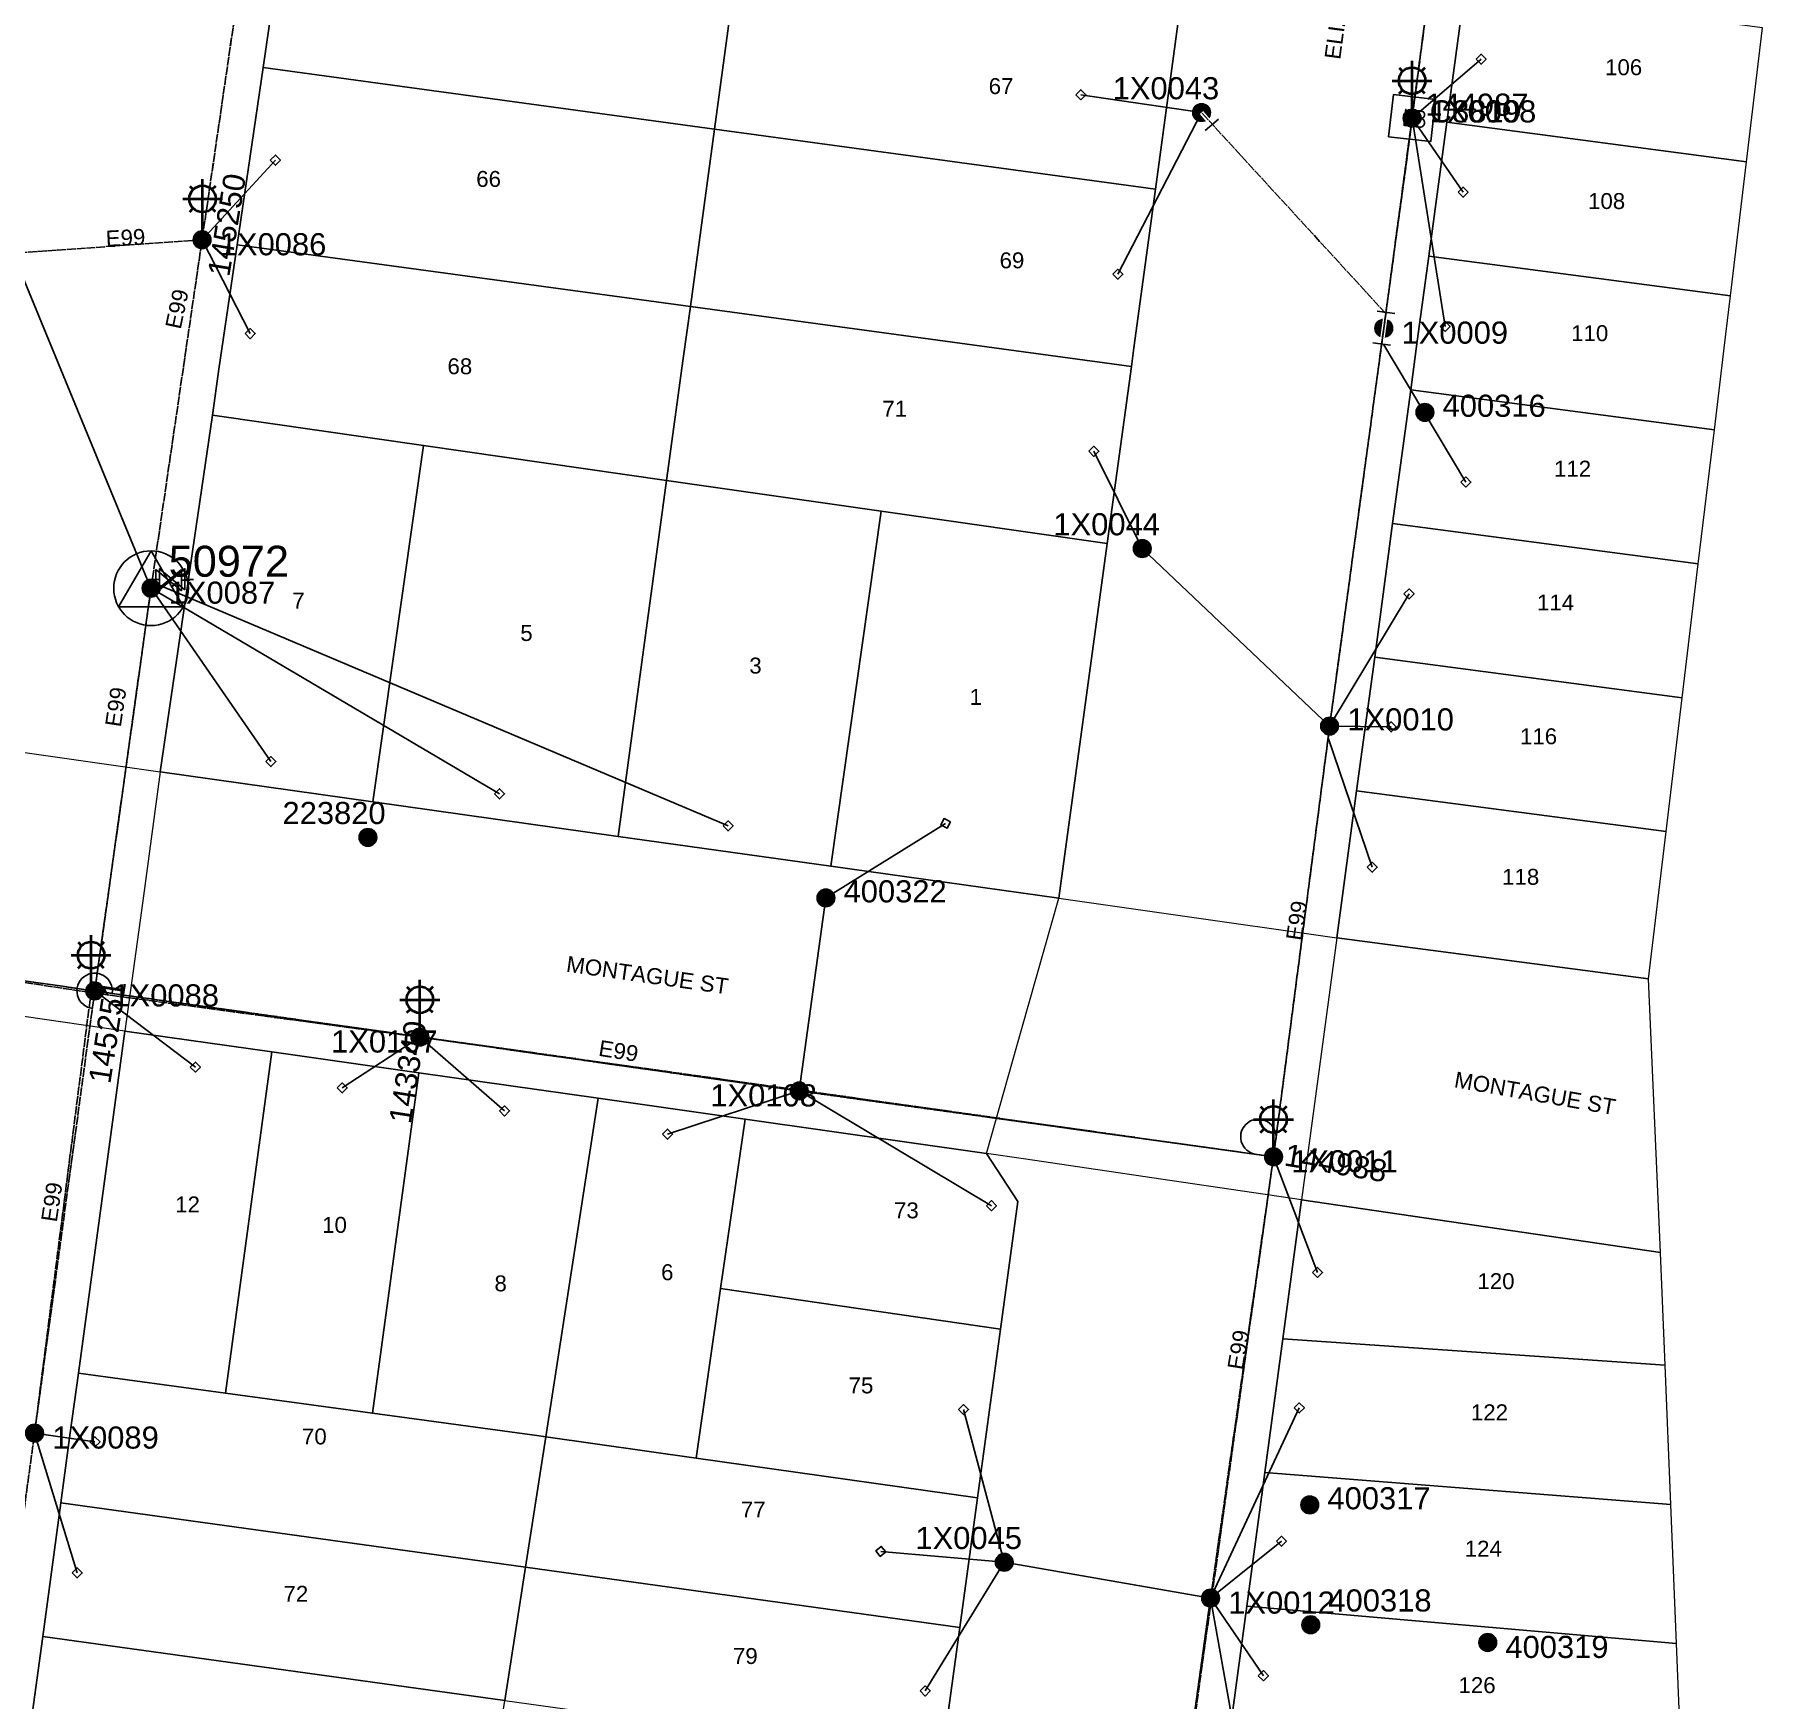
# Model space of a CAD drawing. Header units: metres. Extents: x 285484 to 287894, y 6116737 to 6119204.
# Drawn here: x 287683.9 to 287879.2, y 6117571.5 to 6117759.6 of the extents above; entities that cross this region are included whole.
import ezdxf
from ezdxf.enums import TextEntityAlignment as Align

# ---------------------------------------------------------------- set-up
doc = ezdxf.new("R2010")
doc.units = ezdxf.units.M
doc.linetypes.add('Cable Exist OH', pattern=[1, 1, 0])
doc.layers.get('0').update_dxf_attribs({"color": 6})
doc.layers.add('Cadastre Land Parcels_SP_EXT', color=7, linetype='Continuous', lineweight=5)
doc.layers.add('Cadastre Roads_SP_EXT', color=7, linetype='Continuous', lineweight=5)
for name, color, linetype in [('Equip_LV_EXT', 7, 'Continuous'), ('Equip_SP_HV_EXT', 7, 'Continuous'), ('Equip_SP_SL_EXT', 7, 'Continuous'), ('Mains_HV_EXT', 7, 'Continuous'), ('Mains_LV_EXT', 7, 'Continuous'), ('Mains_SL_EXT', 7, 'Continuous'), ('Services_SP_EXT', 7, 'Continuous'), ('Sub_SP_TR_HV_LV_EXT', 7, 'Continuous'), ('SupportsOH_SP_TR_HV_LV_SL_EXT', 7, 'Continuous')]:
    doc.layers.add(name, color=color, linetype=linetype)
doc.styles.add('iecARIAL', font='arial.ttf', dxfattribs={"height": 2})
doc.styles.add('POLE_LABEL', font='arial.ttf')
doc.styles.get("Standard").update_dxf_attribs({"font": 'arial.ttf'})

# ---------------------------------------------------------------- blocks, each defined once
blk = doc.blocks.new('SUB_POLE_EXT')
blk.add_wipeout([(0, 4.22), (0.42, 4.2), (0.83, 4.14), (1.21, 4.05), (1.62, 3.9), (1.99, 3.72), (2.35, 3.51), (2.68, 3.26), (2.99, 2.99), (3.28, 2.66), (3.52, 2.34), (3.76, 1.92), (3.9, 1.62), (4.04, 1.23), (4.18, 0.63), (4.22, 0), (4.18, -0.61), (4.06, -1.15), (3.9, -1.62), (3.58, -2.24), (3.22, -2.73), (2.97, -3.01), (2.68, -3.26), (2.36, -3.5), (2, -3.72), (1.64, -3.89), (1.25, -4.03), (0.82, -4.14), (0.42, -4.2), (0, -4.22), (-0.41, -4.2), (-0.8, -4.15), (-1.21, -4.05), (-1.62, -3.9), (-1.99, -3.73), (-2.35, -3.51), (-2.68, -3.26), (-2.96, -3.02), (-3.23, -2.72), (-3.51, -2.35), (-3.71, -2.01), (-3.91, -1.6), (-4.05, -1.21), (-4.16, -0.76), (-4.22, -0.14), (-4.21, 0.39), (-4.14, 0.83), (-4.03, 1.27), (-3.9, 1.63), (-3.71, 2.02), (-3.5, 2.37), (-3.28, 2.67), (-2.99, 2.99), (-2.68, 3.27), (-2.33, 3.52), (-1.98, 3.73), (-1.63, 3.9), (-1.2, 4.05), (-0.78, 4.15), (-0.4, 4.21)])
blk.add_line((2.16, 0.48), (2.16, 0.48, 0))
blk.add_lwpolyline([(-4.22, 0, 1), (4.22, 0, 1)], format="xyb", close=True)
blk.add_lwpolyline([(2.14, 0.52), (0, 4.22), (-3.66, -2.11), (3.66, -2.11)], close=True)
for tag, height, flags, p in [('ASSET_NUM', 3.5, 8, (2, 2)), ('STREET_CODE', 0.2, 9, (1.5, 0)), ('CONSTRUCTED_VOLTAGE', 0.2, 9, (1.5, -0.2)), ('OPERATING_VOLTAGE', 0.2, 9, (1.5, -0.6)), ('OPERATED_BY', 0.2, 9, (1.5, -0.8)), ('ORIENTATION', 0.2, 9, (1.5, -1.2)), ('OWNED_BY', 0.2, 9, (1.5, -1.4)), ('SECONDARY_VOLTAGE', 0.2, 9, (1.5, -1.6)), ('STATE', 0.2, 9, (1.5, -1.8)), ('SUBSTATION_TYPE', 0.2, 9, (1.5, -2)), ('NO_PHASES', 0.2, 9, (1.5, -0.4)), ('MAINTAINED_BY', 0.2, 9, (1.5, -1)), ('STREETNAME', 0.2, 9, (1.5, -2.8)), ('SUBURB', 0.2, 9, (1.5, -3)), ('Z', 0.2, 1, (1.5, -3.4)), ('USAGE', 0.2, 9, (1.5, -2.2)), ('LEGEND', 0.2, 9, (1.5, -2.4)), ('LOCATION', 0.2, 9, (1.5, -2.6)), ('NOTES', 0.2, 9, (1.5, -3.2))]:
    blk.add_attdef(tag, text='', height=height, dxfattribs=dict(flags=flags)).set_placement(p, align=Align.MIDDLE_LEFT)
blk = doc.blocks.new('LV_OH_LINKS_DISTFUSE_EXT')
for p, q in [((0, 0), (0.96, 0)), ((3.84, 0), (4.8, 0))]:
    blk.add_line(p, q)
blk.add_lwpolyline([(3.84, -1.2), (3.84, 1.2), (0.96, -1.2), (0.96, 1.2)], close=True)
at = {"flags": 9}
for tag, p in [('ACTUAL_STATUS', (0, 0)), ('CONSTRUCTED_VOLTAGE', (0, -0.2)), ('OPERATING_VOLTAGE', (0, -0.6)), ('ORIENTATION', (0, -0.8)), ('OWNED_BY', (0, -1)), ('STATE', (0, -1.2)), ('SWITCH_TYPE', (0, -1.4)), ('NO_PHASES', (0, -0.4)), ('USAGE', (0, -1.6)), ('NOTES', (0, -1.8))]:
    blk.add_attdef(tag, text='', height=0.2, dxfattribs=at).set_placement(p, align=Align.MIDDLE_LEFT)
at = {"flags": 1}
blk.add_attdef('Z', (0, 0), '', height=0.2, dxfattribs=at)
blk = doc.blocks.new('SL_LANTERN_EXT')
at = {"lineweight": 40}
for p, q in [((0, 1.97), (0, 6.47)), ((-2.25, 4.22), (2.25, 4.22)), ((-1.46, 5.68), (-1.06, 5.28)), ((1.46, 5.68), (1.06, 5.28)), ((-1.46, 2.76), (-1.06, 3.16)), ((0, 0), (0, 2.72)), ((1.46, 2.76), (1.06, 3.16))]:
    blk.add_line(p, q, dxfattribs=at)
blk.add_circle((0, 4.22), 1.5, dxfattribs=at)
at = {"style": 'iecARIAL', "flags": 8}
blk.add_attdef('ASSET_NUM', (1.5, 1.5), '', height=2.5, dxfattribs=at)
for tag, p, height, flags in [('OPERATING_VOLTAGE', (0.98, -1.65), 0.2, 9), ('ORIENTATION', (0.98, -1.85), 0.2, 9), ('OWNED_BY', (0.98, -2.05), 0.2, 9), ('CONSTRUCTED_VOLTAGE', (0.98, -0.65), 0.2, 9), ('CONTROL_TYPE', (0.98, -0.85), 0.2, 9), ('LANTERN_PURPOSE', (0.98, -1.05), 0.2, 9), ('LANTERN_TYPE', (0.98, -1.25), 0.2, 9), ('NO_PHASES', (0.98, -1.45), 0.2, 9), ('LNUMBER', (2.18, -3.25), 2.5, 8), ('STATE', (0.98, -2.25), 0.2, 9), ('USAGE', (0.98, -2.45), 0.2, 9), ('CEXIST', (0.98, -2.65), 0.2, 9), ('CNEW', (0.98, -2.85), 0.2, 9), ('CNUMBER', (0.98, -3.05), 0.2, 9), ('CREMOVE', (0.98, -3.25), 0.2, 9), ('CREPLACE', (0.98, -3.45), 0.2, 9), ('LKINGHEIGHT', (0.98, -3.65), 0.2, 9), ('LBRACKET', (0.98, -3.85), 0.2, 9), ('LBRACKETVOCAB', (0.98, -4.05), 0.2, 9), ('LCATEGORY', (0.98, -4.25), 0.2, 9), ('LCHARGE1', (0.98, -4.45), 0.2, 9), ('LCHARGE1PERCENT', (0.98, -4.65), 0.2, 9), ('LCHARGE2', (0.98, -4.85), 0.2, 9), ('LCHARGE2PERCENT', (0.98, -5.05), 0.2, 9), ('LCHARGE3', (0.98, -5.25), 0.2, 9), ('LCHARGE3PERCENT', (0.98, -5.45), 0.2, 9), ('LEXIST', (0.98, -5.65), 0.2, 9), ('LLAMP', (0.98, -5.85), 0.2, 9), ('LLAMPVOCAB', (0.98, -6.05), 0.2, 9), ('LMAST', (0.98, -6.25), 0.2, 9), ('LMASTVOCAB', (0.98, -6.45), 0.2, 9), ('LNEW', (0.98, -6.65), 0.2, 9), ('LANTNUMBER', (0.98, -6.85), 0.2, 9), ('LOUTREACH', (0.98, -7.25), 0.2, 9), ('LOUTREACHVOCAB', (0.98, -7.45), 0.2, 9), ('LRATECODE', (0.98, -7.65), 0.2, 9), ('LREMOVE', (0.98, -7.85), 0.2, 9), ('STREETNAME', (0.98, -9.25), 0.2, 9), ('SUBURB', (0.98, -9.45), 0.2, 1), ('LREPLACE', (0.98, -8.05), 0.2, 9), ('LTYPE', (0.98, -8.25), 0.2, 9), ('LTYPEVOCAB', (0.98, -8.45), 0.2, 9), ('LEGEND', (0.98, -8.65), 0.2, 9), ('LOCATION', (0.98, -8.85), 0.2, 9), ('NOTES', (0.98, -9.05), 0.2, 9)]:
    blk.add_attdef(tag, p, '', height=height, dxfattribs=dict(flags=flags))
blk = doc.blocks.new('CCP_EXT')
at = {"flags": 9}
for tag, p in [('STATE', (0, -1.8)), ('NOTES', (0, -2))]:
    blk.add_attdef(tag, text='', height=0.2, dxfattribs=at).set_placement(p, align=Align.MIDDLE_LEFT)
blk.add_wipeout([(0, 0.57), (0.57, 0), (0, -0.57), (-0.57, 0)])
blk.add_lwpolyline([(-0.57, 0), (0, 0.57), (0.57, 0), (0, -0.57), (-0.57, 0)])
at = {"flags": 1}
blk.add_attdef('Z', (0, 0), '', height=0.2, dxfattribs=at)
at = {"flags": 9}
for tag, p in [('CCP_TYPE', (0, 0)), ('CONSTRUCTED_VOLTAGE', (0, -0.2)), ('OPERATING_VOLTAGE', (0, -0.6)), ('ORIENTATION', (0, -0.8)), ('OWNED_BY', (0, -1)), ('NO_PHASES', (0, -0.4)), ('USAGE', (0, -1.2)), ('LEGEND', (0, -1.4)), ('LIFE_SUPPORT', (0, -1.6))]:
    blk.add_attdef(tag, text='', height=0.2, dxfattribs=at).set_placement(p, align=Align.MIDDLE_LEFT)
blk = doc.blocks.new('POLE_EXT')
blk.add_hatch(color=256).paths.add_polyline_path([(-1, 0, 1), (1, 0, 1)])
blk.add_lwpolyline([(-1, 0, 1), (1, 0, 1)], format="xyb", close=True)
for tag, height, flags, p in [('pNumber', 2.5, 8, (-17.84, 2.07)), ('OWNED_BY', 0.2, 9, (1.35, -0.4)), ('SPECIAL_USE', 0.2, 9, (1.35, -0.8)), ('STATE', 0.2, 9, (1.35, -1)), ('cLV', 0.2, 9, (1.35, -1.4)), ('hDepth', 0.2, 9, (1.35, -1.6)), ('hDia', 0.2, 9, (1.35, -1.8)), ('cHV', 0.2, 9, (1.35, -2)), ('PARENT', 0.2, 9, (1.35, -0.6)), ('USAGE', 0.2, 9, (1.35, -1.2)), ('cLinedev', 0.2, 9, (1.35, -3.4)), ('pExisting', 0.2, 9, (1.35, -3.8)), ('LBRACKET', 0.2, 9, (1.35, -2.2)), ('LExisting', 0.2, 9, (1.35, -2.4)), ('LANTNUMBER', 0.2, 9, (1.35, -2.6)), ('LOther', 0.2, 9, (1.35, -2.8)), ('LRemove', 0.2, 9, (1.35, -3)), ('LEGEND', 0.2, 9, (1.35, -3.2)), ('LOCATION', 0.2, 9, (1.35, -3.6)), ('PFNUMBER', 0.2, 9, (1.35, -4)), ('pFooting', 0.2, 9, (1.35, -4.4)), ('pNew', 0.2, 9, (1.35, -4.6)), ('pRelocate', 0.2, 9, (1.35, -5)), ('pRemove', 0.2, 9, (1.35, -5.2)), ('pReplace', 0.2, 9, (1.35, -5.4)), ('pStay', 0.2, 9, (1.35, -5.6)), ('pType', 0.2, 9, (1.35, -5.8)), ('NEWPFNUMBER', 0.2, 9, (1.35, -4.2)), ('cspan', 0.2, 9, (1.35, -6)), ('STREETNAME', 0.2, 9, (1.35, -6.2)), ('SUBURB', 0.2, 9, (1.35, -6.4)), ('OPERATED_BY', 0.2, 9, (1.36, -7.01)), ('NOTES', 0.2, 9, (1.35, -6.6)), ('MAINTAINED_BY', 0.2, 9, (1.36, -6.81))]:
    blk.add_attdef(tag, text='', height=height, dxfattribs=dict(flags=flags)).set_placement(p, align=Align.MIDDLE_LEFT)
at = {"style": 'POLE_LABEL'}
for tag, height, flags, p in [('ASSET_NUM', 2.5, 8, (2, 2)), ('STRUCTURE_PLANT_NUMBER', 0.2, 9, (1.35, 0.03)), ('STREET_CODE', 0.2, 9, (1.35, -0.2))]:
    blk.add_attdef(tag, text='', height=height, dxfattribs=dict(at, flags=flags)).set_placement(p, align=Align.MIDDLE_LEFT)
at = {"flags": 1}
blk.add_attdef('Z', (1.35, -7.33), '', height=0.2, dxfattribs=at)
blk = doc.blocks.new('HV_LOAD_BREAK_EXT')
blk.add_lwpolyline([(-2.4, -2.4), (2.4, -2.4), (2.4, 2.4), (-2.4, 2.4)], close=True)
at = {"insert": (-1.1, 0.99), "char_height": 2, "width": 2.9628, "attachment_point": 1}
blk.add_mtext('{\\Fisocp|c0;LB}', dxfattribs=at)
for tag, height, flags, p in [('ASSET_NUM', 2.5, 8, (2, 2)), ('STREET_CODE', 0.2, 9, (1.5, 0)), ('ACTUAL_STATUS', 0.2, 9, (1.5, -0.2)), ('CONSTRUCTED_VOLTAGE', 0.2, 9, (1.5, -0.4)), ('OPERATING_VOLTAGE', 0.2, 9, (1.5, -0.8)), ('ORIENTATION', 0.2, 9, (1.5, -1)), ('OWNED_BY', 0.2, 9, (1.5, -1.2)), ('OPERATED_BY', 0.2, 9, (1.5, -1.4)), ('STATE', 0.2, 9, (1.5, -1.8)), ('SWITCH_TYPE', 0.2, 9, (1.5, -2)), ('NO_PHASES', 0.2, 9, (1.5, -0.6)), ('MAINTAINED_BY', 0.2, 9, (1.5, -1.6)), ('STREETNAME', 0.2, 9, (1.5, -2.8)), ('SUBURB', 0.2, 9, (1.5, -3)), ('Z', 0.2, 1, (1.5, -3.6)), ('USAGE', 0.2, 9, (1.5, -2.2)), ('LEGEND', 0.2, 9, (1.5, -2.4)), ('LOCATION', 0.2, 9, (1.5, -2.6)), ('NOTES', 0.2, 9, (1.5, -3.2)), ('LABEL_ALIGNMENT', 0.2, 9, (1.5, -3.4))]:
    blk.add_attdef(tag, text='', height=height, dxfattribs=dict(flags=flags)).set_placement(p, align=Align.MIDDLE_LEFT)
blk = doc.blocks.new('End Shackle_EXT')
at = {"flags": 9}
for tag, p in [('USAGE', (0, -1.4)), ('NOTES', (0, -1.6))]:
    blk.add_attdef(tag, text='', height=0.2, dxfattribs=at).set_placement(p, align=Align.MIDDLE_LEFT)
blk.add_wipeout([(0, 0.25), (1.81, 0.25), (1.82, -0.25), (0, -0.25)])
blk.add_line((1.81, -1), (1.81, 1))
at = {"flags": 1}
blk.add_attdef('Z', (0, 0), '', height=0.2, dxfattribs=at)
at = {"flags": 9}
for tag, p in [('CONNECTOR_TYPE', (0, 0)), ('CONSTRUCTED_VOLTAGE', (0, -0.2)), ('OPERATING_VOLTAGE', (0, -0.6)), ('ORIENTATION', (0, -0.8)), ('OWNED_BY', (0, -1)), ('STATE', (0, -1.2)), ('NO_PHASES', (0, -0.4))]:
    blk.add_attdef(tag, text='', height=0.2, dxfattribs=at).set_placement(p, align=Align.MIDDLE_LEFT)

msp = doc.modelspace()

# ---------------------------------------------------------------- linework, layer by layer
at = {"layer": 'Cadastre Land Parcels_SP_EXT', "linetype": 'Continuous'}
for points in [[(287763.51, 6117768.98), (287712.69, 6117775.89), (287709.77, 6117755.88), (287760.78, 6117748.94), (287763.51, 6117768.98)], [(287813.34, 6117762.2), (287763.51, 6117768.98), (287760.78, 6117748.94), (287810.61, 6117742.16), (287810.61, 6117742.16), (287813.34, 6117762.2)], [(287879.21, 6117760.37), (287845.56, 6117764.8), (287843.53, 6117749.7), (287877.39, 6117745.23), (287879.21, 6117760.37)], [(287760.78, 6117748.94), (287709.77, 6117755.88), (287706.85, 6117735.87), (287758.06, 6117728.9), (287760.78, 6117748.94)], [(287877.39, 6117745.23), (287843.53, 6117749.7), (287841.49, 6117734.59), (287875.58, 6117730.09), (287877.39, 6117745.23)], [(287810.61, 6117742.16), (287810.61, 6117742.16), (287760.78, 6117748.94), (287758.06, 6117728.9), (287794.88, 6117723.89), (287807.89, 6117722.12), (287808.17, 6117724.21), (287810.61, 6117742.16)], [(287758.06, 6117728.9), (287706.85, 6117735.87), (287704.79, 6117721.79), (287704.04, 6117716.61), (287727.89, 6117713.18), (287755.38, 6117709.23), (287757.26, 6117723.02), (287758.06, 6117728.9)], [(287875.58, 6117730.09), (287841.49, 6117734.59), (287840.19, 6117724.95), (287839.46, 6117719.48), (287873.77, 6117714.96), (287875.07, 6117725.77), (287875.58, 6117730.09)], [(287794.88, 6117723.89), (287758.06, 6117728.9), (287757.26, 6117723.02), (287755.38, 6117709.23), (287779.63, 6117705.75), (287805.16, 6117702.09), (287807.89, 6117722.12), (287794.88, 6117723.89)], [(287873.77, 6117714.96), (287839.46, 6117719.48), (287837.42, 6117704.38), (287871.96, 6117699.82), (287873.77, 6117714.96)], [(287755.38, 6117709.23), (287727.89, 6117713.18), (287722.19, 6117672.92), (287749.91, 6117669.01), (287755.38, 6117709.23)], [(287773.95, 6117665.63), (287779.63, 6117705.75), (287755.38, 6117709.23), (287749.91, 6117669.01), (287773.95, 6117665.63)], [(287805.16, 6117702.09), (287779.63, 6117705.75), (287773.95, 6117665.63), (287799.71, 6117662.01), (287805.16, 6117702.09)], [(287871.96, 6117699.82), (287837.42, 6117704.38), (287835.39, 6117689.27), (287870.15, 6117684.68), (287871.96, 6117699.82)], [(287870.15, 6117684.68), (287835.39, 6117689.27), (287833.35, 6117674.17), (287868.34, 6117669.55), (287870.15, 6117684.68)], [(287868.34, 6117669.55), (287833.35, 6117674.17), (287831.11, 6117657.55), (287866.34, 6117652.9), (287868.34, 6117669.55)], [(287710.77, 6117644.65), (287694.17, 6117647.01), (287688.91, 6117608.34), (287705.52, 6117606.08), (287710.77, 6117644.65)], [(287727.37, 6117642.29), (287710.77, 6117644.65), (287705.52, 6117606.08), (287722.14, 6117603.82), (287727.37, 6117642.29)], [(287747.64, 6117639.42), (287727.37, 6117642.29), (287722.14, 6117603.82), (287740.72, 6117601.3), (287741.71, 6117601.16), (287747.64, 6117639.42)], [(287764.25, 6117637.06), (287747.64, 6117639.42), (287741.71, 6117601.16), (287758.7, 6117598.76), (287761.47, 6117617.92), (287764.25, 6117637.06)], [(287791.52, 6117633.19), (287764.25, 6117637.06), (287761.47, 6117617.92), (287793.09, 6117613.34), (287795.05, 6117627.75), (287791.52, 6117633.19)], [(287867.68, 6117621.99), (287827.12, 6117627.95), (287825.01, 6117612.25), (287868.2, 6117609.24), (287867.68, 6117621.99)], [(287793.09, 6117613.34), (287761.47, 6117617.92), (287758.7, 6117598.76), (287790.49, 6117594.26), (287793.09, 6117613.34)], [(287868.2, 6117609.24), (287825.01, 6117612.25), (287822.97, 6117597.14), (287868.84, 6117593.51), (287868.2, 6117609.24)], [(287741.71, 6117601.16), (287740.72, 6117601.3), (287722.14, 6117603.82), (287705.52, 6117606.08), (287688.91, 6117608.34), (287687.99, 6117601.6), (287686.92, 6117593.7), (287739.43, 6117586.43), (287741.71, 6117601.16)], [(287790.49, 6117594.26), (287758.7, 6117598.76), (287741.71, 6117601.16), (287739.43, 6117586.43), (287788.5, 6117579.63), (287790.49, 6117594.26)], [(287868.84, 6117593.51), (287822.97, 6117597.14), (287820.94, 6117582.03), (287869.48, 6117577.79), (287868.84, 6117593.51)], [(287739.43, 6117586.43), (287686.92, 6117593.7), (287684.87, 6117578.6), (287737.1, 6117571.36), (287739.43, 6117586.43)], [(287788.5, 6117579.63), (287739.43, 6117586.43), (287737.1, 6117571.36), (287786.44, 6117564.52), (287788.5, 6117579.63)], [(287869.48, 6117577.79), (287820.94, 6117582.03), (287818.9, 6117566.92), (287870.13, 6117562.06), (287869.48, 6117577.79)], [(287737.1, 6117571.36), (287684.87, 6117578.6), (287682.81, 6117563.5), (287734.76, 6117556.3), (287737.1, 6117571.36)]]:
    msp.add_lwpolyline(points, close=True, dxfattribs=at)
at = {"layer": 'Cadastre Roads_SP_EXT', "linetype": 'Continuous'}
msp.add_lwpolyline([(287866.34, 6117652.9), (287831.11, 6117657.55), (287829.16, 6117643.02), (287827.12, 6117627.95), (287867.68, 6117621.99), (287866.34, 6117652.9)], close=True, dxfattribs=at)
at = {"layer": 'Mains_HV_EXT', "linetype": 'Cable Exist OH'}
msp.add_lwpolyline([(287605.41, 6117646.47), (287608.23, 6117663.51), (287690.75, 6117651.54)], dxfattribs=at)
at = {"layer": 'Mains_LV_EXT', "linetype": 'Cable Exist OH'}
for points in [[(287842.63, 6117773.03), (287839.61, 6117750.18)], [(287702.88, 6117736.42), (287679.63, 6117734.77)], [(287823.96, 6117632.8), (287830.3, 6117681.48)], [(287647.95, 6117657.75), (287690.75, 6117651.54)], [(287727.49, 6117646.33), (287690.75, 6117651.54)], [(287770.36, 6117640.24), (287727.49, 6117646.33)], [(287823.96, 6117632.8), (287770.36, 6117640.24)], [(287809.17, 6117527.52), (287816.84, 6117582.93)]]:
    msp.add_lwpolyline(points, dxfattribs=at)
at = {"layer": 'Mains_LV_EXT', "linetype": 'Continuous'}
for points in [[(287692.73, 6117651.28, 2.427618), (287690.49, 6117649.56)], [(287824.22, 6117634.78, 2.429164), (287821.98, 6117633.08)]]:
    msp.add_lwpolyline(points, format="xyb", dxfattribs=at)
at = {"layer": 'Mains_SL_EXT', "linetype": 'Cable Exist OH'}
for points in [[(287690.33, 6117651.36), (287647.95, 6117657.75), (287608.23, 6117663.51)], [(287690.33, 6117651.36), (287727.49, 6117646.33)]]:
    msp.add_lwpolyline(points, dxfattribs=at)
at = {"layer": 'Services_SP_EXT'}
for points in [[(287770.36, 6117640.24), (287773.37, 6117662.05)], [(287816.84, 6117582.93), (287793.53, 6117586.98)], [(287820.98, 6117559.75), (287816.84, 6117582.93)]]:
    msp.add_lwpolyline(points, dxfattribs=at)

# ---------------------------------------------------------------- block references
at = {"layer": 'Equip_SP_HV_EXT'}
ref = msp.add_blockref('HV_LOAD_BREAK_EXT', (287839.61, 6117750.18), dxfattribs=dict(at, rotation=353.5245095291986))
ref.add_attrib('ASSET_NUM', 'C8819', dxfattribs={"layer": '0', "height": 2.5}).set_placement((287841.61, 6117750.93), align=Align.MIDDLE_LEFT)
at = {"layer": 'Equip_SP_SL_EXT'}
ref = msp.add_blockref('SL_LANTERN_EXT', (287839.61, 6117750.18), dxfattribs=at)
ref.add_attrib('ASSET_NUM', '144987', dxfattribs={"layer": '0', "height": 2.5, "rotation": 0.067, "style": 'iecARIAL'}).set_placement((287841.12, 6117751.68), align=Align.MIDDLE_LEFT)
ref = msp.add_blockref('SL_LANTERN_EXT', (287702.94, 6117736.82), dxfattribs=at)
ref.add_attrib('ASSET_NUM', '145250', dxfattribs={"layer": '0', "height": 2.5, "rotation": 80.5782, "style": 'iecARIAL'}).set_placement((287704.44, 6117738.32), align=Align.TOP_CENTER)
ref = msp.add_blockref('SL_LANTERN_EXT', (287690.33, 6117651.36), dxfattribs=at)
ref.add_attrib('ASSET_NUM', '145251', dxfattribs={"layer": '0', "height": 2.5, "rotation": 81.1357, "style": 'iecARIAL'}).set_placement((287691.83, 6117652.86), align=Align.TOP_RIGHT)
ref = msp.add_blockref('SL_LANTERN_EXT', (287727.49, 6117646.33), dxfattribs=at)
ref.add_attrib('ASSET_NUM', '143340', dxfattribs={"layer": '0', "height": 2.5, "rotation": 81.1365, "style": 'iecARIAL'}).set_placement((287728.99, 6117647.83), align=Align.BOTTOM_RIGHT)
ref = msp.add_blockref('SL_LANTERN_EXT', (287823.96, 6117632.8), dxfattribs=at)
ref.add_attrib('ASSET_NUM', '144988', dxfattribs={"layer": '0', "height": 2.5, "rotation": 350.4854, "style": 'iecARIAL'}).set_placement((287825.46, 6117634.3), align=Align.TOP_LEFT)
at = {"layer": 'Sub_SP_TR_HV_LV_EXT'}
ref = msp.add_blockref('SUB_POLE_EXT', (287697.11, 6117697.05), dxfattribs=at)
ref.add_attrib('ASSET_NUM', '50972', dxfattribs={"layer": '0', "height": 3.5}).set_placement((287699.11, 6117697.3), align=Align.BOTTOM_LEFT)
at = {"layer": 'SupportsOH_SP_TR_HV_LV_SL_EXT'}
ref = msp.add_blockref('POLE_EXT', (287815.82, 6117750.8), dxfattribs=at)
ref.add_attrib('ASSET_NUM', '1X0043', dxfattribs={"layer": '0', "height": 2.5, "style": 'POLE_LABEL'}).set_placement((287817.82, 6117751.55), align=Align.BOTTOM_RIGHT)
ref = msp.add_blockref('POLE_EXT', (287839.61, 6117750.18), dxfattribs=at)
ref.add_attrib('ASSET_NUM', '1X0008', dxfattribs={"layer": '0', "height": 2.5, "style": 'POLE_LABEL'}).set_placement((287841.61, 6117750.93), align=Align.MIDDLE_LEFT)
ref = msp.add_blockref('POLE_EXT', (287702.88, 6117736.42), dxfattribs=at)
ref.add_attrib('ASSET_NUM', '1X0086', dxfattribs={"layer": '0', "height": 2.5, "style": 'POLE_LABEL'}).set_placement((287704.88, 6117737.17), align=Align.TOP_LEFT)
ref = msp.add_blockref('POLE_EXT', (287841.06, 6117716.92), dxfattribs=at)
ref.add_attrib('ASSET_NUM', '400316', dxfattribs={"layer": '0', "height": 2.5, "style": 'POLE_LABEL'}).set_placement((287843.06, 6117717.67), align=Align.MIDDLE_LEFT)
ref = msp.add_blockref('POLE_EXT', (287809.12, 6117701.53), dxfattribs=at)
ref.add_attrib('ASSET_NUM', '1X0044', dxfattribs={"layer": '0', "height": 2.5, "style": 'POLE_LABEL'}).set_placement((287811.12, 6117702.28), align=Align.BOTTOM_RIGHT)
ref = msp.add_blockref('POLE_EXT', (287721.62, 6117668.9), dxfattribs=at)
ref.add_attrib('ASSET_NUM', '223820', dxfattribs={"layer": '0', "height": 2.5, "style": 'POLE_LABEL'}).set_placement((287723.62, 6117669.65), align=Align.BOTTOM_RIGHT)
ref = msp.add_blockref('POLE_EXT', (287773.37, 6117662.05), dxfattribs=at)
ref.add_attrib('ASSET_NUM', '400322', dxfattribs={"layer": '0', "height": 2.5, "style": 'POLE_LABEL'}).set_placement((287775.37, 6117662.8), align=Align.MIDDLE_LEFT)
ref = msp.add_blockref('POLE_EXT', (287690.75, 6117651.54), dxfattribs=at)
ref.add_attrib('ASSET_NUM', '1X0088', dxfattribs={"layer": '0', "height": 2.5, "style": 'POLE_LABEL'}).set_placement((287692.75, 6117652.29), align=Align.TOP_LEFT)
ref = msp.add_blockref('POLE_EXT', (287727.49, 6117646.33), dxfattribs=at)
ref.add_attrib('ASSET_NUM', '1X0107', dxfattribs={"layer": '0', "height": 2.5, "style": 'POLE_LABEL'}).set_placement((287729.5, 6117647.08), align=Align.TOP_RIGHT)
ref = msp.add_blockref('POLE_EXT', (287770.36, 6117640.24), dxfattribs=at)
ref.add_attrib('ASSET_NUM', '1X0108', dxfattribs={"layer": '0', "height": 2.5, "style": 'POLE_LABEL'}).set_placement((287772.36, 6117640.99), align=Align.TOP_RIGHT)
ref = msp.add_blockref('POLE_EXT', (287823.96, 6117632.8), dxfattribs=at)
ref.add_attrib('ASSET_NUM', '1X0011', dxfattribs={"layer": '0', "height": 2.5, "style": 'POLE_LABEL'}).set_placement((287825.97, 6117633.55), align=Align.TOP_LEFT)
ref = msp.add_blockref('POLE_EXT', (287828.05, 6117593.47), dxfattribs=at)
ref.add_attrib('ASSET_NUM', '400317', dxfattribs={"layer": '0', "height": 2.5, "style": 'POLE_LABEL'}).set_placement((287830.05, 6117594.22), align=Align.MIDDLE_LEFT)
ref = msp.add_blockref('POLE_EXT', (287793.53, 6117586.98), dxfattribs=at)
ref.add_attrib('ASSET_NUM', '1X0045', dxfattribs={"layer": '0', "height": 2.5, "style": 'POLE_LABEL'}).set_placement((287795.53, 6117587.73), align=Align.BOTTOM_RIGHT)
ref = msp.add_blockref('POLE_EXT', (287816.84, 6117582.93), dxfattribs=at)
ref.add_attrib('ASSET_NUM', '1X0012', dxfattribs={"layer": '0', "height": 2.5, "style": 'POLE_LABEL'}).set_placement((287818.84, 6117583.68), align=Align.TOP_LEFT)
ref = msp.add_blockref('POLE_EXT', (287828.16, 6117579.92), dxfattribs=at)
ref.add_attrib('ASSET_NUM', '400318', dxfattribs={"layer": '0', "height": 2.5, "style": 'POLE_LABEL'}).set_placement((287830.16, 6117580.67), align=Align.BOTTOM_LEFT)
ref = msp.add_blockref('POLE_EXT', (287848.16, 6117577.92), dxfattribs=at)
ref.add_attrib('ASSET_NUM', '400319', dxfattribs={"layer": '0', "height": 2.5, "style": 'POLE_LABEL'}).set_placement((287850.16, 6117578.67), align=Align.TOP_LEFT)

# ---------------------------------------------------------------- texts
at = {"layer": 'Cadastre Land Parcels_SP_EXT'}
for s, p in [('106', (287861.42, 6117755.02)), ('67', (287791.77, 6117752.89)), ('66', (287733.86, 6117742.4)), ('108', (287859.5, 6117739.9)), ('69', (287793, 6117733.2)), ('110', (287857.59, 6117724.97)), ('68', (287730.61, 6117721.23)), ('71', (287779.75, 6117716.43)), ('112', (287855.65, 6117709.66)), ('114', (287853.73, 6117694.54)), ('5', (287738.84, 6117691.09)), ('3', (287764.72, 6117687.41)), ('1', (287789.61, 6117683.87)), ('116', (287851.81, 6117679.42)), ('118', (287849.79, 6117663.54)), ('12', (287699.84, 6117626.52)), ('73', (287781.07, 6117625.85)), ('10', (287716.45, 6117624.21)), ('6', (287754.75, 6117618.86)), ('8', (287735.92, 6117617.6)), ('120', (287847, 6117617.85)), ('75', (287775.94, 6117606.07)), ('122', (287846.26, 6117603.03)), ('70', (287714.17, 6117600.3)), ('77', (287763.77, 6117592.05)), ('124', (287845.56, 6117587.62)), ('72', (287712.08, 6117582.52)), ('79', (287762.87, 6117575.49)), ('126', (287844.86, 6117572.2))]:
    msp.add_text(s, height=1.8, dxfattribs=at).set_placement(p)
at = {"layer": 'Cadastre Roads_SP_EXT'}
for s, rotation, p in [('ELIZABETH DR', 82.2894, (287831.49, 6117756.72)), ('MONTAGUE ST', 351.9557, (287743.95, 6117653.73)), ('MONTAGUE ST', 350.0826, (287844.28, 6117640.68))]:
    msp.add_text(s, height=1.8, rotation=rotation, dxfattribs=at).set_placement(p)
at = {"layer": 'Mains_LV_EXT'}
for rotation, p in [(2.9249, (287692.04, 6117735.65)), (78.0825, (287700.46, 6117726.23)), (81.5378, (287693.69, 6117681.29)), (81.4717, (287827.13, 6117657.15)), (350.9424, (287747.59, 6117644.23)), (81.5753, (287686.46, 6117625.35)), (80.7525, (287820.51, 6117608.64))]:
    msp.add_text('E99', height=1.8, rotation=rotation, dxfattribs=at).set_placement(p)

# ---------------------------------------------------------------- next in the draw order: linework, layer by layer
at = {"layer": 'Cadastre Land Parcels_SP_EXT', "linetype": 'Continuous'}
msp.add_lwpolyline([(287727.89, 6117713.18), (287704.04, 6117716.61), (287698.15, 6117676.3), (287722.19, 6117672.92), (287727.89, 6117713.18)], close=True, dxfattribs=at)
at = {"layer": 'Mains_HV_EXT', "linetype": 'Cable Exist OH'}
msp.add_lwpolyline([(287697.11, 6117697.05), (287690.75, 6117651.54)], dxfattribs=at)
at = {"layer": 'Mains_LV_EXT', "linetype": 'Cable Exist OH'}
for points in [[(287697.11, 6117697.05), (287702.88, 6117736.42)], [(287690.75, 6117651.54), (287697.11, 6117697.05)]]:
    msp.add_lwpolyline(points, dxfattribs=at)
at = {"layer": 'Services_SP_EXT'}
msp.add_lwpolyline([(287602.54, 6117926.84), (287696.7, 6117697.96)], dxfattribs=at)

# ---------------------------------------------------------------- next in the draw order: block references
at = {"layer": 'Equip_LV_EXT'}
for p in [(287696.7, 6117697.96), (287697.11, 6117698.05)]:
    msp.add_blockref('LV_OH_LINKS_DISTFUSE_EXT', p, dxfattribs=at)
at = {"layer": 'Services_SP_EXT'}
for p in [(287847.41, 6117756.83), (287802.18, 6117752.81), (287711.16, 6117745.42), (287845.38, 6117741.8), (287806.37, 6117732.53), (287708.31, 6117725.82), (287843.34, 6117726.64), (287803.65, 6117712.52), (287845.7, 6117709.05), (287839.27, 6117696.41), (287837.25, 6117681.39), (287736.49, 6117673.82), (287762.32, 6117670.19), (287835.11, 6117665.52), (287702.12, 6117642.94), (287718.72, 6117640.59), (287737.06, 6117637.98), (287755.48, 6117635.36), (287792.08, 6117627.28), (287828.94, 6117619.74), (287788.92, 6117604.24), (287826.87, 6117604.43), (287690.78, 6117600.59), (287824.85, 6117589.36), (287688.76, 6117585.79), (287822.81, 6117574.17), (287784.59, 6117572.44)]:
    msp.add_blockref('CCP_EXT', p, dxfattribs=at)
for p, rotation in [((287786.9, 6117670.47), 196.8090424016692), ((287779.57, 6117588.21), 173.7432619307356)]:
    msp.add_blockref('CCP_EXT', p, dxfattribs=dict(at, rotation=rotation))
at = {"layer": 'SupportsOH_SP_TR_HV_LV_SL_EXT'}
ref = msp.add_blockref('POLE_EXT', (287697.11, 6117697.05), dxfattribs=at)
ref.add_attrib('ASSET_NUM', '1X0087', dxfattribs={"layer": '0', "height": 2.5, "style": 'POLE_LABEL'}).set_placement((287699.11, 6117697.8), align=Align.TOP_LEFT)

# ---------------------------------------------------------------- next in the draw order: texts
at = {"layer": 'Cadastre Land Parcels_SP_EXT'}
msp.add_text('7', height=1.8, dxfattribs=at).set_placement((287713.07, 6117694.75))

# ---------------------------------------------------------------- next in the draw order: linework, layer by layer
at = {"layer": 'Cadastre Roads_SP_EXT', "linetype": 'Continuous'}
for points in [[(287813.34, 6117762.2), (287810.61, 6117742.16), (287808.17, 6117724.21), (287807.89, 6117722.12), (287805.16, 6117702.09), (287799.71, 6117662.01), (287812.62, 6117660.17), (287831.11, 6117657.55), (287833.35, 6117674.17), (287835.39, 6117689.27), (287837.42, 6117704.38), (287839.46, 6117719.48), (287840.19, 6117724.95), (287841.49, 6117734.59), (287843.53, 6117749.7), (287845.56, 6117764.8)], [(287682.81, 6117563.5), (287684.87, 6117578.6), (287686.92, 6117593.7), (287687.99, 6117601.6), (287688.91, 6117608.34), (287694.17, 6117647.01), (287694.17, 6117647.01), (287680.39, 6117649), (287660.66, 6117651.86), (287663.28, 6117648.41), (287661.63, 6117636.28), (287659.57, 6117621.18), (287657.51, 6117606.08), (287655.45, 6117590.97), (287653.4, 6117575.87), (287651.34, 6117560.76)], [(287818.9, 6117566.92), (287820.94, 6117582.03), (287822.97, 6117597.14), (287825.01, 6117612.25), (287827.12, 6117627.95), (287812.49, 6117630.1), (287795.7, 6117632.57), (287791.52, 6117633.19), (287795.05, 6117627.75), (287793.09, 6117613.34), (287790.49, 6117594.26), (287788.5, 6117579.63), (287786.44, 6117564.52)]]:
    msp.add_lwpolyline(points, dxfattribs=at)
at = {"layer": 'Mains_HV_EXT', "linetype": 'Cable Exist OH'}
for points in [[(287839.63, 6117750.16), (287842.63, 6117773.02), (287848.85, 6117818.46), (287854.71, 6117862.72), (287861.45, 6117912.72), (287867.62, 6117958.37), (287873.47, 6118001.85), (287878.63, 6118040.31)], [(287690.75, 6117651.54), (287823.96, 6117632.8)], [(287809.17, 6117527.52), (287823.96, 6117632.8)]]:
    msp.add_lwpolyline(points, dxfattribs=at)
at = {"layer": 'Mains_LV_EXT', "linetype": 'Cable Exist OH'}
for points in [[(287710.19, 6117786.49), (287702.88, 6117736.42)], [(287690.75, 6117651.54), (287683.95, 6117601.58)], [(287823.96, 6117632.8), (287816.84, 6117582.93)]]:
    msp.add_lwpolyline(points, dxfattribs=at)
at = {"layer": 'Mains_SL_EXT', "linetype": 'Cable Exist OH'}
for points in [[(287854.71, 6117862.72), (287848.85, 6117818.46), (287842.63, 6117773.03), (287839.61, 6117750.18)], [(287719.27, 6117848.7), (287714.56, 6117816.42), (287710.19, 6117786.49), (287702.94, 6117736.82)], [(287677.7, 6117555.6), (287683.95, 6117601.58), (287690.33, 6117651.36)], [(287727.49, 6117646.33), (287770.36, 6117640.24), (287823.96, 6117632.8)], [(287823.96, 6117632.8), (287816.84, 6117582.93), (287809.17, 6117527.52)]]:
    msp.add_lwpolyline(points, dxfattribs=at)
at = {"layer": 'Services_SP_EXT'}
for points in [[(287847.41, 6117756.83), (287839.61, 6117750.18)], [(287815.82, 6117750.8), (287802.18, 6117752.81)], [(287815.82, 6117750.8), (287806.37, 6117732.53)], [(287843.34, 6117726.64), (287839.61, 6117750.18)], [(287845.38, 6117741.8), (287839.61, 6117750.18)], [(287711.16, 6117745.42), (287702.88, 6117736.42)], [(287708.31, 6117725.82), (287702.88, 6117736.42)], [(287836.21, 6117724.93), (287845.7, 6117709.05)], [(287830.3, 6117681.48), (287809.12, 6117701.53), (287803.65, 6117712.52)], [(287830.3, 6117681.48), (287839.27, 6117696.41)], [(287837.25, 6117681.39), (287830.3, 6117681.48)], [(287830.12, 6117680.13), (287835.11, 6117665.52)], [(287773.37, 6117662.05), (287786.9, 6117670.47)], [(287702.12, 6117642.94), (287690.75, 6117651.54)], [(287718.72, 6117640.59), (287727.49, 6117646.33)], [(287737.06, 6117637.98), (287727.49, 6117646.33)], [(287755.48, 6117635.36), (287770.36, 6117640.24)], [(287792.08, 6117627.28), (287770.36, 6117640.24)], [(287828.94, 6117619.74), (287823.96, 6117632.8)], [(287788.92, 6117604.24), (287793.53, 6117586.98)], [(287826.87, 6117604.43), (287816.84, 6117582.93)], [(287688.76, 6117585.79), (287683.95, 6117601.58)], [(287690.78, 6117600.59), (287683.95, 6117601.58)], [(287824.85, 6117589.36), (287816.84, 6117582.93)], [(287793.53, 6117586.98), (287779.57, 6117588.21)], [(287784.59, 6117572.44), (287793.53, 6117586.98)], [(287822.81, 6117574.17), (287816.84, 6117582.93)]]:
    msp.add_lwpolyline(points, dxfattribs=at)

# ---------------------------------------------------------------- next in the draw order: block references
msp.add_blockref('CCP_EXT', (287710.66, 6117677.46), dxfattribs=at)
at = {"layer": 'SupportsOH_SP_TR_HV_LV_SL_EXT'}
ref = msp.add_blockref('POLE_EXT', (287836.42, 6117726.43), dxfattribs=at)
ref.add_attrib('ASSET_NUM', '1X0009', dxfattribs={"layer": '0', "height": 2.5, "style": 'POLE_LABEL'}).set_placement((287838.42, 6117727.18), align=Align.TOP_LEFT)
ref = msp.add_blockref('POLE_EXT', (287830.3, 6117681.48), dxfattribs=at)
ref.add_attrib('ASSET_NUM', '1X0010', dxfattribs={"layer": '0', "height": 2.5, "style": 'POLE_LABEL'}).set_placement((287832.3, 6117682.23), align=Align.MIDDLE_LEFT)
ref = msp.add_blockref('POLE_EXT', (287683.95, 6117601.58), dxfattribs=at)
ref.add_attrib('ASSET_NUM', '1X0089', dxfattribs={"layer": '0', "height": 2.5, "style": 'POLE_LABEL'}).set_placement((287685.95, 6117602.33), align=Align.TOP_LEFT)

# ---------------------------------------------------------------- next in the draw order: linework, layer by layer
at = {"layer": 'Cadastre Roads_SP_EXT', "linetype": 'Continuous'}
msp.add_lwpolyline([(287680.08, 6117765.48), (287677.87, 6117750.4), (287675.67, 6117735.32), (287673.58, 6117721.06), (287673.41, 6117719.89), (287667.68, 6117680.68), (287680.2, 6117678.88), (287698.15, 6117676.3), (287704.04, 6117716.61), (287704.79, 6117721.79), (287706.85, 6117735.87), (287709.77, 6117755.88), (287712.69, 6117775.89)], dxfattribs=at)
msp.add_lwpolyline([(287722.19, 6117672.92), (287698.15, 6117676.3), (287696.17, 6117661.74), (287694.17, 6117647.01), (287710.77, 6117644.65), (287727.37, 6117642.29), (287747.64, 6117639.42), (287764.25, 6117637.06), (287791.52, 6117633.19), (287795.53, 6117647.3), (287799.71, 6117662.01), (287773.95, 6117665.63), (287749.91, 6117669.01), (287722.19, 6117672.92)], close=True, dxfattribs=at)
at = {"layer": 'Services_SP_EXT'}
for points in [[(287762.32, 6117670.19), (287696.7, 6117697.96)], [(287710.66, 6117677.46), (287697.11, 6117697.05)], [(287736.49, 6117673.82), (287697.11, 6117697.05)]]:
    msp.add_lwpolyline(points, dxfattribs=at)

# ---------------------------------------------------------------- next in the draw order: block references
at = {"layer": 'Mains_LV_EXT'}
for p, rotation in [((287815.82, 6117750.8), 310.2034110961573), ((287836.42, 6117726.43), 82.32971592289044)]:
    msp.add_blockref('End Shackle_EXT', p, dxfattribs=dict(at, rotation=rotation))

# ---------------------------------------------------------------- next in the draw order: linework, layer by layer
at = {"layer": 'Mains_LV_EXT', "linetype": 'Cable Exist OH'}
msp.add_lwpolyline([(287836.64, 6117728.09), (287815.82, 6117750.8)], dxfattribs=at)

# ---------------------------------------------------------------- next in the draw order: block references
at = {"layer": 'Mains_LV_EXT', "rotation": 262.2500252827761}
msp.add_blockref('End Shackle_EXT', (287836.42, 6117726.43), dxfattribs=at)

# ---------------------------------------------------------------- next in the draw order: linework, layer by layer
at = {"layer": 'Mains_HV_EXT', "linetype": 'Cable Exist OH'}
msp.add_lwpolyline([(287823.96, 6117632.8), (287830.3, 6117681.48), (287839.65, 6117750.16)], dxfattribs=at)
at = {"layer": 'Mains_LV_EXT', "linetype": 'Cable Exist OH'}
for points in [[(287839.61, 6117750.18), (287836.42, 6117726.43)], [(287836.42, 6117726.43), (287830.3, 6117681.48)]]:
    msp.add_lwpolyline(points, dxfattribs=at)
at = {"layer": 'Mains_SL_EXT', "linetype": 'Cable Exist OH'}
msp.add_lwpolyline([(287839.61, 6117750.18), (287836.42, 6117726.43), (287830.3, 6117681.48), (287823.96, 6117632.8)], dxfattribs=at)

doc.saveas('drawing.dxf')
